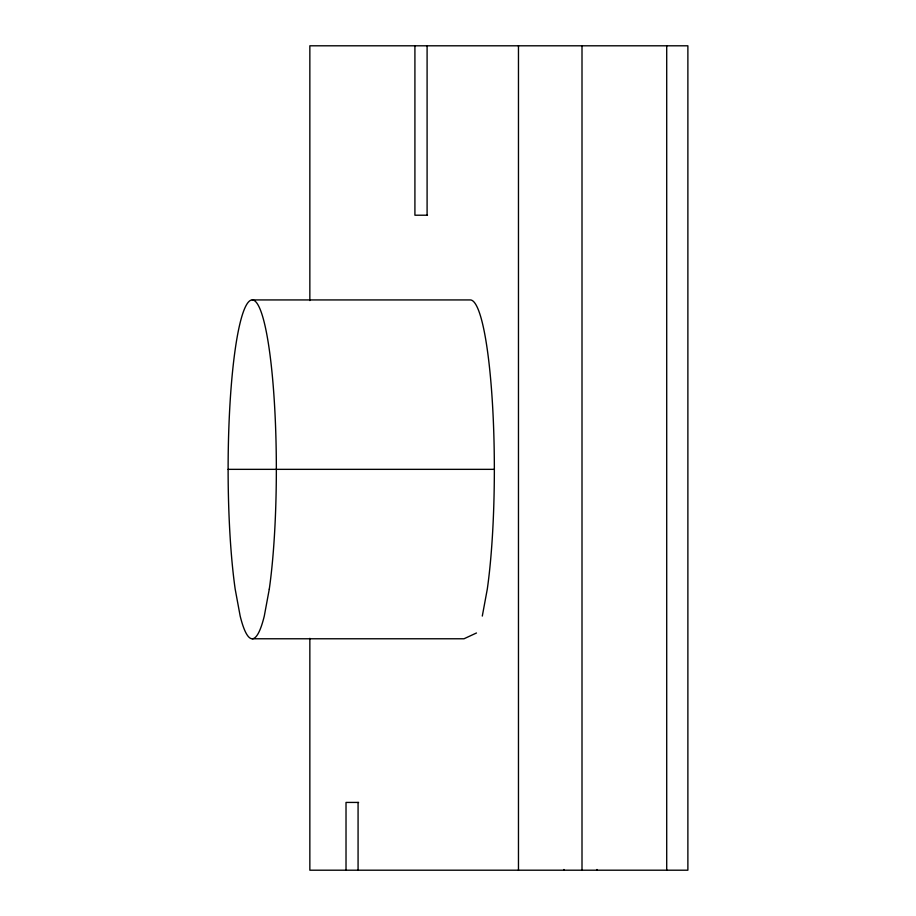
<?xml version="1.0" encoding="UTF-8"?>
<svg xmlns="http://www.w3.org/2000/svg" width="916" height="916" viewBox="0 0 916 916"><rect width="100%" height="100%" fill="white"/><g stroke="black" fill="none" stroke-linecap="round" stroke-linejoin="round"><path stroke-width="1.37" d="M482.297 616.067L487.289 589.148A169.414 24.114 90 0 0 492.51 404.517A169.414 24.114 90 0 0 470.229 299.933L252.232 299.933M476.48 632.99L463.988 638.773L252.232 638.773M427.486 215.214L414.914 215.214L414.914 45.8M228.118 469.347L494.354 469.347M358.603 802.427L346.019 802.427L346.019 870.2M666.711 45.8L666.711 870.2M597.026 869.49L597.026 870.2M582.004 45.8L582.004 870.2M563.924 869.49L563.924 870.2M518.467 45.8L518.467 870.2M427.096 45.8L427.096 215.214M358.076 802.427L358.076 870.2M309.848 300.562L309.848 45.8L687.882 45.8L687.882 870.2L309.848 870.2L309.848 638.337M269.281 589.148L264.289 616.067A169.414 24.114 -90 0 1 240.175 616.067L235.183 589.148A169.414 24.114 90 0 1 235.183 349.546A169.414 24.114 90 0 1 269.281 349.546A169.414 24.114 90 0 1 269.281 589.148"/></g></svg>
